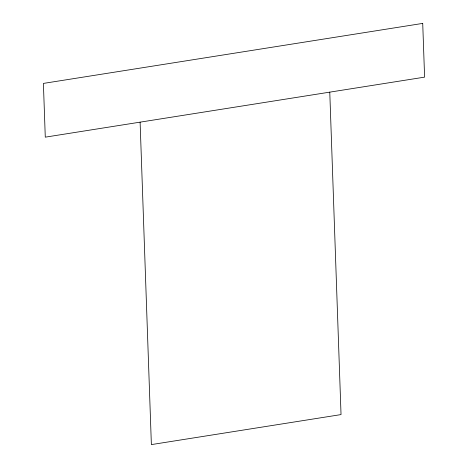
<?xml version="1.0" encoding="UTF-8"?>
<svg xmlns="http://www.w3.org/2000/svg" width="468" height="468" viewBox="0 0 468 468"><rect width="100%" height="100%" fill="white"/><g stroke="black" fill="none" stroke-linecap="round" stroke-linejoin="round"><path stroke-width="0.7" d="M329.77 92.143L341.037 414.589L151.375 444.6L140.107 122.154M422.721 23.4L43.401 83.415L45.279 137.159L424.599 77.138L422.721 23.4"/></g></svg>
